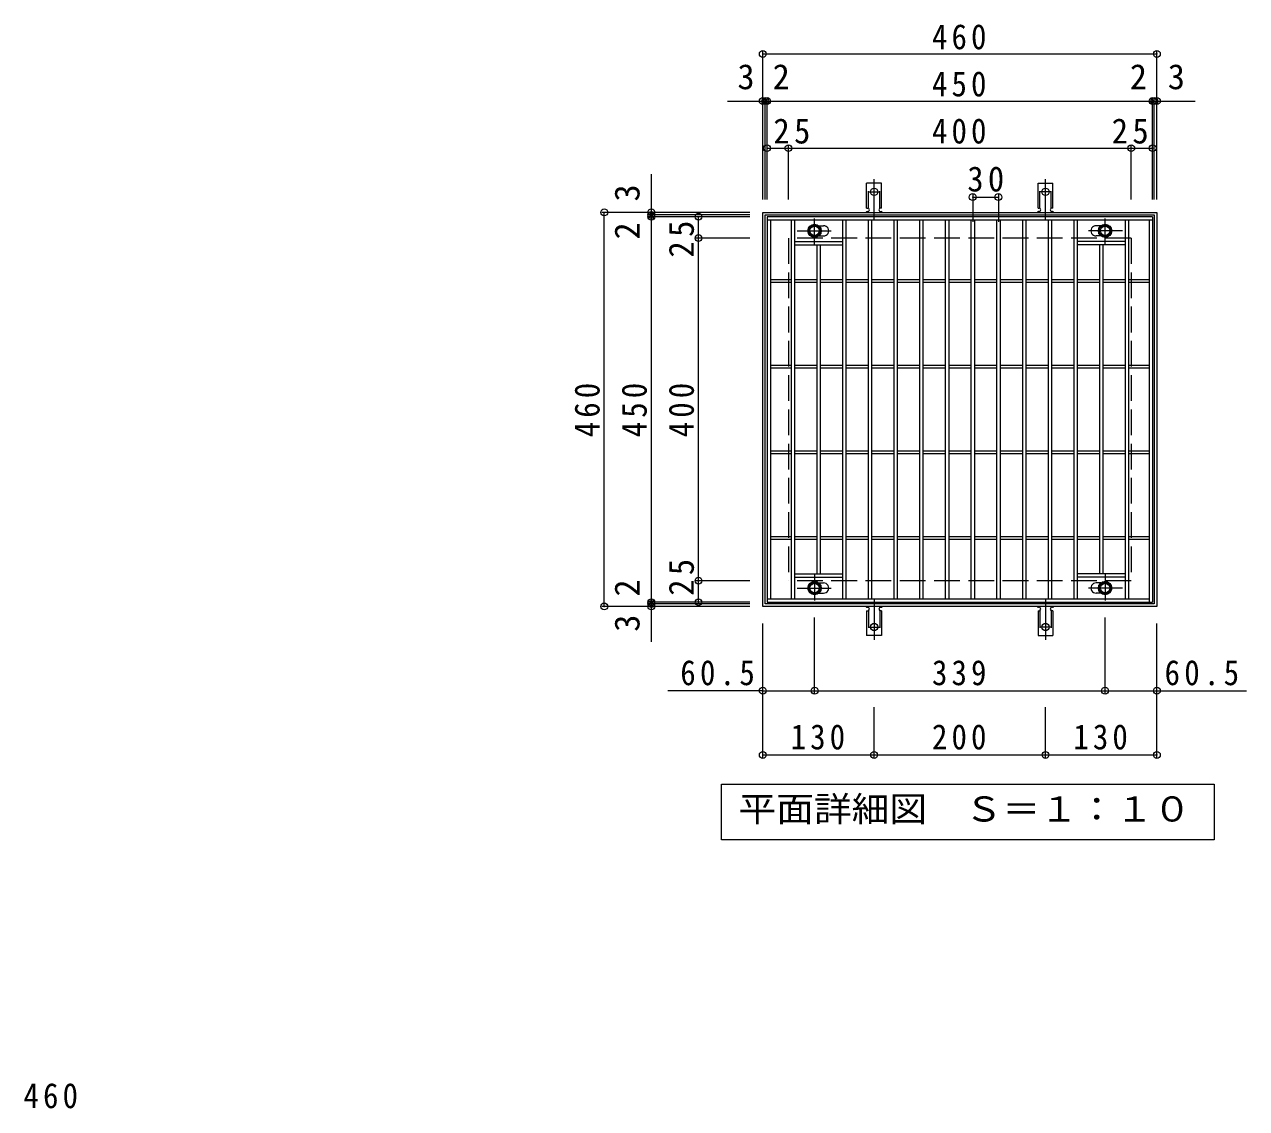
# Model space of a CAD drawing. Units: millimetres at full size, sheet at 1:10. Extents: x -1211 to 1704, y -1378 to 1278.
# Drawn here: x -1089 to 338, y 13 to 1278 of the extents above; entities that cross this region are included whole.
import ezdxf
from ezdxf.enums import TextEntityAlignment as Align

# ---------------------------------------------------------------- set-up
doc = ezdxf.new("R2010")
doc.units = ezdxf.units.MM
doc.header["$LTSCALE"] = 10
doc.header["$PDMODE"] = 32
doc.header["$PDSIZE"] = 8
for name, pattern in [('CHAIN1', [8, 5, -1, 1, -1]), ('CHAIN2', [12, 9, -1, 1, -1]), ('DASHED2', [3, 2, -1]), ('DASHED3', [4, 3, -1])]:
    doc.linetypes.add(name, pattern=pattern)
for name, color, linetype, lineweight in [('C-1', 2, 'DASHED3', 9), ('C-2', 3, 'Continuous', 9), ('C-4', 7, 'Continuous', 9), ('C-5', 7, 'Continuous', 9), ('C-8', 4, 'Continuous', 9), ('C-A', 3, 'Continuous', 9), ('D-4', 7, 'Continuous', 9)]:
    doc.layers.add(name, color=color, linetype=linetype, lineweight=lineweight)
doc.styles.add('ＭＳ ゴシック', font='')
doc.styles.get('ＭＳ ゴシック').set_extended_font_data('MS Gothic')

msp = doc.modelspace()

# ---------------------------------------------------------------- linework, layer by layer
at = {"layer": 'C-1'}
for p, q in [((-197.04, 1028.91), (-197.04, 628.91)), ((202.96, 1028.91), (-197.04, 1028.91)), ((202.96, 1028.91), (202.96, 628.91)), ((202.96, 628.91), (-197.04, 628.91))]:
    msp.add_line(p, q, dxfattribs=at)
at = {"layer": 'C-1', "linetype": 'Continuous'}
for points in [[(-227.04, 598.91), (-227.04, 1058.91), (232.96, 1058.91), (232.96, 598.91)], [(-224.04, 1055.91), (229.96, 1055.91), (229.96, 601.91), (-224.04, 601.91)]]:
    msp.add_lwpolyline(points, close=True, dxfattribs=at)
at = {"layer": 'C-2'}
for p, q in [((-222.04, 1053.91), (-222.04, 603.91)), ((227.96, 1053.91), (-222.04, 1053.91)), ((227.96, 1049.91), (-222.04, 1049.91)), ((-218.04, 1049.91), (-218.04, 607.91)), ((-194.04, 1049.91), (-194.04, 607.91)), ((-190.04, 1049.91), (-190.04, 607.91)), ((-161.64, 1043.41), (-156.04, 1043.41)), ((-134.04, 1049.91), (-134.04, 607.91)), ((-130.04, 1049.91), (-130.04, 607.91)), ((-104.04, 1049.91), (-104.04, 607.91)), ((-100.04, 1049.91), (-100.04, 607.91)), ((-74.04, 1049.91), (-74.04, 607.91)), ((-70.04, 1049.91), (-70.04, 607.91)), ((-44.04, 1049.91), (-44.04, 607.91)), ((-40.04, 1049.91), (-40.04, 607.91)), ((-14.04, 1049.91), (-14.04, 607.91)), ((-10.04, 1049.91), (-10.04, 607.91)), ((15.96, 1049.91), (15.96, 607.91)), ((19.96, 1049.91), (19.96, 607.91)), ((45.96, 1049.91), (45.96, 607.91)), ((49.96, 1049.91), (49.96, 607.91)), ((75.96, 1049.91), (75.96, 607.91)), ((79.96, 1049.91), (79.96, 607.91)), ((105.96, 1049.91), (105.96, 607.91)), ((109.96, 1049.91), (109.96, 607.91)), ((135.96, 1049.91), (135.96, 607.91)), ((139.96, 1049.91), (139.96, 607.91)), ((167.55, 1043.41), (161.96, 1043.41)), ((195.96, 1049.91), (195.96, 607.91)), ((199.96, 1049.91), (199.96, 607.91)), ((223.96, 1049.91), (223.96, 603.91)), ((227.96, 1053.91), (227.96, 603.91)), ((-161.64, 1031.41), (-156.04, 1031.41)), ((167.55, 1031.41), (161.96, 1031.41)), ((-190.04, 1024.91), (-134.04, 1024.91)), ((-190.04, 1020.91), (-134.04, 1020.91)), ((-164.04, 1020.91), (-164.04, 636.91)), ((-160.04, 1020.91), (-160.04, 636.91)), ((195.96, 1024.91), (139.96, 1024.91)), ((195.96, 1020.91), (139.96, 1020.91)), ((165.96, 1020.91), (165.96, 636.91)), ((169.96, 1020.91), (169.96, 636.91)), ((-218.04, 980.41), (-194.04, 980.41)), ((-218.04, 977.41), (-194.04, 977.41)), ((-190.04, 980.41), (-164.04, 980.41)), ((-190.04, 977.41), (-164.04, 977.41)), ((-160.04, 980.41), (-134.04, 980.41)), ((-160.04, 977.41), (-134.04, 977.41)), ((-130.04, 980.41), (-104.04, 980.41)), ((-130.04, 977.41), (-104.04, 977.41)), ((-100.04, 980.41), (-74.04, 980.41)), ((-100.04, 977.41), (-74.04, 977.41)), ((-70.04, 980.41), (-44.04, 980.41)), ((-70.04, 977.41), (-44.04, 977.41)), ((-40.04, 980.41), (-14.04, 980.41)), ((-40.04, 977.41), (-14.04, 977.41)), ((-10.04, 980.41), (15.96, 980.41)), ((-10.04, 977.41), (15.96, 977.41)), ((19.96, 980.41), (45.96, 980.41)), ((19.96, 977.41), (45.96, 977.41)), ((49.96, 980.41), (75.96, 980.41)), ((49.96, 977.41), (75.96, 977.41)), ((79.96, 980.41), (105.96, 980.41)), ((79.96, 977.41), (105.96, 977.41)), ((109.96, 980.41), (135.96, 980.41)), ((109.96, 977.41), (135.96, 977.41)), ((139.96, 980.41), (165.96, 980.41)), ((139.96, 977.41), (165.96, 977.41)), ((169.96, 980.41), (195.96, 980.41)), ((169.96, 977.41), (195.96, 977.41)), ((199.96, 980.41), (223.96, 980.41)), ((199.96, 977.41), (223.96, 977.41)), ((-218.04, 880.41), (-194.04, 880.41)), ((-218.04, 877.41), (-194.04, 877.41)), ((-190.04, 880.41), (-164.04, 880.41)), ((-190.04, 877.41), (-164.04, 877.41)), ((-160.04, 880.41), (-134.04, 880.41)), ((-160.04, 877.41), (-134.04, 877.41)), ((-130.04, 880.41), (-104.04, 880.41)), ((-130.04, 877.41), (-104.04, 877.41)), ((-100.04, 880.41), (-74.04, 880.41)), ((-100.04, 877.41), (-74.04, 877.41)), ((-70.04, 880.41), (-44.04, 880.41)), ((-70.04, 877.41), (-44.04, 877.41)), ((-40.04, 880.41), (-14.04, 880.41)), ((-40.04, 877.41), (-14.04, 877.41)), ((-10.04, 880.41), (15.96, 880.41)), ((-10.04, 877.41), (15.96, 877.41)), ((19.96, 880.41), (45.96, 880.41)), ((19.96, 877.41), (45.96, 877.41)), ((49.96, 880.41), (75.96, 880.41)), ((49.96, 877.41), (75.96, 877.41)), ((79.96, 880.41), (105.96, 880.41)), ((79.96, 877.41), (105.96, 877.41)), ((109.96, 880.41), (135.96, 880.41)), ((109.96, 877.41), (135.96, 877.41)), ((139.96, 880.41), (165.96, 880.41)), ((139.96, 877.41), (165.96, 877.41)), ((169.96, 880.41), (195.96, 880.41)), ((169.96, 877.41), (195.96, 877.41)), ((199.96, 880.41), (223.96, 880.41)), ((199.96, 877.41), (223.96, 877.41)), ((-218.04, 780.41), (-194.04, 780.41)), ((-218.04, 777.41), (-194.04, 777.41)), ((-190.04, 780.41), (-164.04, 780.41)), ((-190.04, 777.41), (-164.04, 777.41)), ((-160.04, 780.41), (-134.04, 780.41)), ((-160.04, 777.41), (-134.04, 777.41)), ((-130.04, 780.41), (-104.04, 780.41)), ((-130.04, 777.41), (-104.04, 777.41)), ((-100.04, 780.41), (-74.04, 780.41)), ((-100.04, 777.41), (-74.04, 777.41)), ((-70.04, 780.41), (-44.04, 780.41)), ((-70.04, 777.41), (-44.04, 777.41)), ((-40.04, 780.41), (-14.04, 780.41)), ((-40.04, 777.41), (-14.04, 777.41)), ((-10.04, 780.41), (15.96, 780.41)), ((-10.04, 777.41), (15.96, 777.41)), ((19.96, 780.41), (45.96, 780.41)), ((19.96, 777.41), (45.96, 777.41)), ((49.96, 780.41), (75.96, 780.41)), ((49.96, 777.41), (75.96, 777.41)), ((79.96, 780.41), (105.96, 780.41)), ((79.96, 777.41), (105.96, 777.41)), ((109.96, 780.41), (135.96, 780.41)), ((109.96, 777.41), (135.96, 777.41)), ((139.96, 780.41), (165.96, 780.41)), ((139.96, 777.41), (165.96, 777.41)), ((169.96, 780.41), (195.96, 780.41)), ((169.96, 777.41), (195.96, 777.41)), ((199.96, 780.41), (223.96, 780.41)), ((199.96, 777.41), (223.96, 777.41)), ((-218.04, 680.41), (-194.04, 680.41)), ((-218.04, 677.41), (-194.04, 677.41)), ((-190.04, 680.41), (-164.04, 680.41)), ((-190.04, 677.41), (-164.04, 677.41)), ((-160.04, 680.41), (-134.04, 680.41)), ((-160.04, 677.41), (-134.04, 677.41)), ((-130.04, 680.41), (-104.04, 680.41)), ((-130.04, 677.41), (-104.04, 677.41)), ((-100.04, 680.41), (-74.04, 680.41)), ((-100.04, 677.41), (-74.04, 677.41)), ((-70.04, 680.41), (-44.04, 680.41)), ((-70.04, 677.41), (-44.04, 677.41)), ((-40.04, 680.41), (-14.04, 680.41)), ((-40.04, 677.41), (-14.04, 677.41)), ((-10.04, 680.41), (15.96, 680.41)), ((-10.04, 677.41), (15.96, 677.41)), ((19.96, 680.41), (45.96, 680.41)), ((19.96, 677.41), (45.96, 677.41)), ((49.96, 680.41), (75.96, 680.41)), ((49.96, 677.41), (75.96, 677.41)), ((79.96, 680.41), (105.96, 680.41)), ((79.96, 677.41), (105.96, 677.41)), ((109.96, 680.41), (135.96, 680.41)), ((109.96, 677.41), (135.96, 677.41)), ((139.96, 680.41), (165.96, 680.41)), ((139.96, 677.41), (165.96, 677.41)), ((169.96, 680.41), (195.96, 680.41)), ((169.96, 677.41), (195.96, 677.41)), ((199.96, 680.41), (223.96, 680.41)), ((199.96, 677.41), (223.96, 677.41)), ((-190.04, 636.91), (-134.04, 636.91)), ((-190.04, 632.91), (-134.04, 632.91)), ((195.96, 636.91), (139.96, 636.91)), ((195.96, 632.91), (139.96, 632.91)), ((-161.64, 626.41), (-156.04, 626.41)), ((-161.64, 614.41), (-156.04, 614.41)), ((167.55, 626.41), (161.96, 626.41)), ((167.55, 614.41), (161.96, 614.41)), ((-222.04, 607.91), (223.96, 607.91)), ((-222.04, 603.91), (227.96, 603.91))]:
    msp.add_line(p, q, dxfattribs=at)
for centre, start, end in [((-156.04, 1037.41), 269.99995, 90), ((161.96, 1037.41), 90, 270.00005), ((-156.04, 620.41), 270, 90.00005), ((161.96, 620.41), 89.99995, 270)]:
    msp.add_arc(centre, 6, start, end, dxfattribs=at)
at = {"layer": 'C-4'}
for p, q in [((-227.04, 1073.91), (-227.04, 1246.91)), ((-227.04, 1243.91), (232.96, 1243.91)), ((232.96, 1073.91), (232.96, 1246.91)), ((-268.36, 1188.91), (277.71, 1188.91)), ((-224.04, 1073.91), (-224.04, 1191.91)), ((-222.04, 1073.91), (-222.04, 1191.91)), ((227.96, 1073.91), (227.96, 1191.91)), ((229.96, 1073.91), (229.96, 1191.91)), ((-222.04, 1133.91), (227.96, 1133.91)), ((-197.04, 1073.91), (-197.04, 1136.91)), ((202.96, 1073.91), (202.96, 1136.91)), ((-357.04, 557.59), (-357.04, 1103.66)), ((17.96, 1079.88), (17.96, 1047.9)), ((17.96, 1076.88), (47.96, 1076.88)), ((47.96, 1079.88), (47.96, 1047.9)), ((-242.04, 1058.91), (-415.04, 1058.91)), ((-412.04, 598.91), (-412.04, 1058.91)), ((-242.04, 1055.91), (-360.04, 1055.91)), ((-242.04, 1053.91), (-360.04, 1053.91)), ((-302.04, 603.91), (-302.04, 1053.91)), ((-242.04, 1028.91), (-305.04, 1028.91)), ((-242.04, 628.91), (-305.04, 628.91)), ((-242.04, 603.91), (-360.04, 603.91)), ((-242.04, 601.91), (-360.04, 601.91)), ((-242.04, 598.91), (-415.04, 598.91)), ((-166.54, 497.52), (-166.54, 586.03)), ((172.46, 497.52), (172.46, 586.03)), ((-227.04, 422.55), (-227.04, 578.91)), ((232.96, 422.55), (232.96, 578.91)), ((-227.04, 500.52), (-166.54, 500.52)), ((-166.54, 500.52), (172.46, 500.52)), ((172.46, 500.52), (232.96, 500.52)), ((-97.04, 422.55), (-97.04, 481.24)), ((102.96, 422.55), (102.96, 481.24)), ((-227.04, 425.55), (-97.04, 425.55)), ((-97.04, 425.55), (102.96, 425.55)), ((102.96, 425.55), (232.96, 425.55))]:
    msp.add_line(p, q, dxfattribs=at)
for p in [(-227.04, 1243.91), (232.96, 1243.91), (-227.04, 1188.91), (-224.04, 1188.91), (-222.04, 1188.91), (227.96, 1188.91), (229.96, 1188.91), (232.96, 1188.91), (-222.04, 1133.91), (-197.04, 1133.91), (202.96, 1133.91), (227.96, 1133.91), (17.96, 1076.88), (47.96, 1076.88), (-412.04, 1058.91), (-357.04, 1058.91), (-357.04, 1055.91), (-357.04, 1053.91), (-302.04, 1053.91), (-302.04, 1028.91), (-302.04, 628.91), (-412.04, 598.91), (-357.04, 603.91), (-357.04, 601.91), (-357.04, 598.91), (-302.04, 603.91), (-227.04, 500.52), (-166.54, 500.52), (172.46, 500.52), (232.96, 500.52), (-227.04, 425.55), (-97.04, 425.55), (102.96, 425.55), (232.96, 425.55)]:
    msp.add_point(p, dxfattribs=at)
at = {"layer": 'C-5'}
for p, q in [((-227.04, 500.52), (-337.7, 500.52)), ((232.96, 500.52), (337.63, 500.52))]:
    msp.add_line(p, q, dxfattribs=at)
msp.add_lwpolyline([(-275.32, 326.51), (-275.32, 391.51), (299.68, 391.51), (299.68, 326.51)], close=True, dxfattribs=at)
at = {"layer": 'C-8', "linetype": 'CHAIN1'}
for p, q in [((-166.54, 1021.44), (-166.54, 1051.79)), ((172.46, 1021.44), (172.46, 1051.79)), ((-187.01, 1037.41), (-147.32, 1037.41)), ((192.93, 1037.41), (153.24, 1037.41)), ((-166.54, 636.38), (-166.54, 606.03)), ((172.46, 636.38), (172.46, 606.03)), ((-187.01, 620.41), (-147.32, 620.41)), ((192.93, 620.41), (153.24, 620.41))]:
    msp.add_line(p, q, dxfattribs=at)
at = {"layer": 'C-8'}
for points in [[(-160.04, 1033.66), (-160.04, 1041.16), (-166.54, 1044.91), (-173.04, 1041.16), (-173.04, 1033.66), (-166.54, 1029.9)], [(165.96, 1033.66), (165.96, 1041.16), (172.46, 1044.91), (178.96, 1041.16), (178.96, 1033.66), (172.46, 1029.9)], [(-160.04, 624.16), (-160.04, 616.66), (-166.54, 612.9), (-173.04, 616.66), (-173.04, 624.16), (-166.54, 627.91)], [(165.96, 624.16), (165.96, 616.66), (172.46, 612.9), (178.96, 616.66), (178.96, 624.16), (172.46, 627.91)]]:
    msp.add_lwpolyline(points, close=True, dxfattribs=at)
for centre, radius in [((-166.54, 1037.41), 7.75), ((-166.54, 1037.41), 6.5), ((-166.54, 1037.41), 5.5), ((172.46, 1037.41), 7.75), ((172.46, 1037.41), 6.5), ((172.46, 1037.41), 5.5), ((-166.54, 620.41), 7.75), ((172.46, 620.41), 7.75), ((-166.54, 620.41), 6.5), ((-166.54, 620.41), 5.5), ((172.46, 620.41), 6.5), ((172.46, 620.41), 5.5)]:
    msp.add_circle(centre, radius, dxfattribs=at)
at = {"layer": 'C-A'}
for p, q in [((-105.79, 1063.91), (-105.79, 1092.91)), ((-88.29, 1092.91), (-105.79, 1092.91)), ((-88.29, 1063.91), (-88.29, 1092.91)), ((94.21, 1063.91), (94.21, 1092.91)), ((94.21, 1092.91), (111.71, 1092.91)), ((111.71, 1063.91), (111.71, 1092.91)), ((-105.79, 1063.91), (-104.54, 1063.91)), ((-105.04, 1059.91), (-104.54, 1059.91)), ((-89.55, 1059.91), (-89.03, 1059.91)), ((-88.29, 1063.91), (-89.54, 1063.91)), ((94.21, 1063.91), (95.46, 1063.91)), ((95.46, 1059.91), (94.95, 1059.91)), ((111.71, 1063.91), (110.46, 1063.91)), ((110.96, 1059.91), (110.46, 1059.91)), ((-105.79, 593.91), (-104.54, 593.91)), ((-105.79, 593.91), (-105.79, 564.91)), ((-105.04, 597.91), (-104.54, 597.91)), ((-89.55, 597.91), (-89.03, 597.91)), ((-88.29, 593.91), (-89.54, 593.91)), ((-88.29, 593.91), (-88.29, 564.91)), ((94.21, 593.91), (95.46, 593.91)), ((94.21, 593.91), (94.21, 564.91)), ((95.46, 597.91), (94.95, 597.91)), ((110.96, 597.91), (110.46, 597.91)), ((111.71, 593.91), (110.46, 593.91)), ((111.71, 593.91), (111.71, 564.91)), ((-88.29, 564.91), (-105.79, 564.91)), ((94.21, 564.91), (111.71, 564.91))]:
    msp.add_line(p, q, dxfattribs=at)
at = {"layer": 'C-A', "linetype": 'DASHED2'}
for p, q in [((-103.79, 1063.76), (-103.79, 1092.91)), ((-90.29, 1063.76), (-90.29, 1092.91)), ((96.21, 1063.76), (96.21, 1092.91)), ((109.71, 1063.76), (109.71, 1092.91)), ((-103.79, 594.05), (-103.79, 564.91)), ((-90.29, 594.05), (-90.29, 564.91)), ((96.21, 594.05), (96.21, 564.91)), ((109.71, 594.05), (109.71, 564.91))]:
    msp.add_line(p, q, dxfattribs=at)
at = {"layer": 'C-A', "color": 7, "linetype": 'CHAIN2'}
for p, q in [((-97.04, 1050.44), (-97.04, 1097.84)), ((102.96, 1050.44), (102.96, 1097.84)), ((-102.82, 1082.91), (-91.27, 1082.91)), ((108.73, 1082.91), (97.18, 1082.91)), ((-97.04, 607.38), (-97.04, 559.98)), ((102.96, 607.38), (102.96, 559.98)), ((-102.82, 574.91), (-91.27, 574.91)), ((108.73, 574.91), (97.18, 574.91))]:
    msp.add_line(p, q, dxfattribs=at)
at = {"layer": 'C-A'}
for centre in [(-97.04, 1082.91), (102.96, 1082.91), (-97.04, 574.91), (102.96, 574.91)]:
    msp.add_circle(centre, 4.25, dxfattribs=at)
for centre, start, end in [((-105.04, 1057.91), 90.27596, 150.00047), ((-104.54, 1061.91), 270, 90), ((-89.54, 1061.91), 90, 269.8667), ((-89.04, 1057.91), 29.99927, 89.75836), ((94.96, 1057.91), 90.24164, 150.00073), ((95.46, 1061.91), 270.1333, 90), ((110.46, 1061.91), 90, 270), ((110.96, 1057.91), 29.99953, 89.72404), ((-105.04, 599.91), 209.99953, 269.72404), ((-104.54, 595.91), 270, 90), ((-89.54, 595.91), 90.1333, 270), ((-89.04, 599.91), 270.24164, 330.00073), ((94.96, 599.91), 209.99927, 269.75836), ((95.46, 595.91), 270, 89.8667), ((110.46, 595.91), 90, 270), ((110.96, 599.91), 270.27596, 330.00047)]:
    msp.add_arc(centre, 2, start, end, dxfattribs=at)

# ---------------------------------------------------------------- texts
at = {"layer": 'C-4', "color": 2, "style": 'ＭＳ ゴシック'}
for s, p in [('3', (-256.56, 1193.91)), ('2', (-215.47, 1193.91)), ('2', (201.39, 1193.91)), ('3', (245.73, 1193.91))]:
    msp.add_text(s, height=29.33, dxfattribs=at).set_placement(p, align=Align.BOTTOM_LEFT)
for s, p in [('3', (-362.04, 1071.68)), ('2', (-362.04, 1027.34)), ('2', (-362.04, 610.48)), ('3', (-362.04, 569.39))]:
    msp.add_text(s, height=29.33, rotation=90, dxfattribs=at).set_placement(p, align=Align.BOTTOM_LEFT)
at = {"layer": 'C-4', "color": 2, "char_height": 29.33, "attachment_point": 7, "style": 'ＭＳ ゴシック'}
for s, insert in [('\\T1.27;\\W0.9;460', (-29.54, 1248.91)), ('\\T1.27;\\W0.9;450', (-29.54, 1193.91)), ('\\T1.27;\\W0.9;400', (-29.54, 1138.91)), ('\\T1.27;\\W0.95;30', (11.71, 1082.88)), ('\\T1.28;\\W0.9;60.5', (-323.25, 506.52)), ('\\T1.27;\\W0.9;339', (-29.54, 506.52)), ('\\T1.28;\\W0.9;60.5', (241.98, 506.52)), ('\\T1.27;\\W0.9;130', (-194.54, 431.55)), ('\\T1.27;\\W0.9;200', (-29.54, 431.55)), ('\\T1.27;\\W0.9;130', (135.46, 431.55))]:
    msp.add_mtext(s, dxfattribs=dict(at, insert=insert))
for s, insert, rotation in [('\\T1.27;\\W0.95;25', (-214.58, 1138.91), 0.001), ('\\T1.27;\\W0.95;25', (180.28, 1138.91), 0.001), ('\\T1.27;\\W0.95;25', (-307.04, 1006.23), 90.001), ('\\T1.27;\\W0.9;460', (-417.04, 796.41), 90), ('\\T1.27;\\W0.9;450', (-362.04, 796.41), 90), ('\\T1.27;\\W0.9;400', (-307.04, 796.41), 90), ('\\T1.27;\\W0.95;25', (-307.04, 611.37), 90.001)]:
    msp.add_mtext(s, dxfattribs=dict(at, insert=insert, rotation=rotation))
at = {"layer": 'C-5', "color": 2, "style": 'ＭＳ ゴシック', "width": 1.1}
msp.add_text('平面詳細図\u3000Ｓ＝１：１０', height=29.33, dxfattribs=at).set_placement((-255.32, 339.01), align=Align.BOTTOM_LEFT)
at = {"layer": 'D-4', "color": 2, "insert": (-1089.86, 12.73), "char_height": 29.33, "attachment_point": 7, "style": 'ＭＳ ゴシック'}
msp.add_mtext('\\T1.27;\\W0.9;460', dxfattribs=at)

doc.saveas('drawing.dxf')
